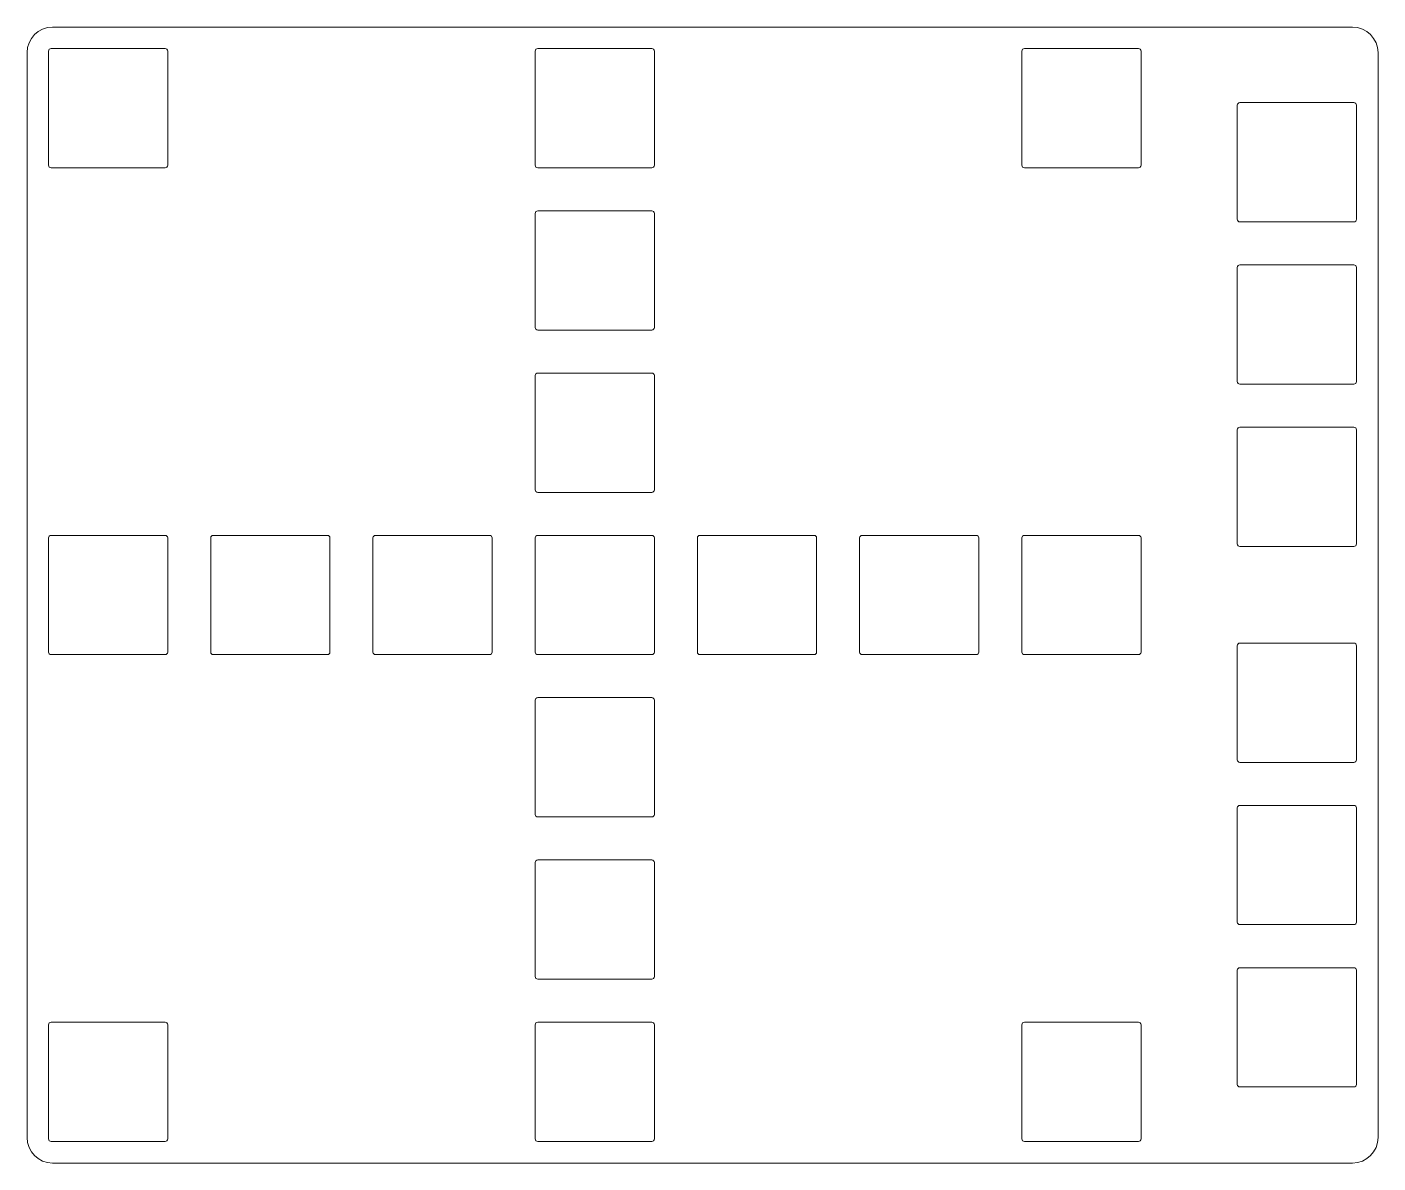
# Model space of a CAD drawing. Header units: millimetres. Extents: x 1 to 160, y -134 to -1.
import ezdxf

# ---------------------------------------------------------------- set-up
doc = ezdxf.new("R2010")
doc.units = ezdxf.units.MM
doc.layers.get('0').update_dxf_attribs({"lineweight": 0, "true_color": 0xffffff})

msp = doc.modelspace()

# ---------------------------------------------------------------- linework, layer by layer
for p, q in [((4.08, -1.13), (156.73, -1.13)), ((1.08, -131.48), (1.08, -4.13)), ((3.6, -3.95), (3.6, -17.35)), ((17.3, -3.65), (3.9, -3.65)), ((17.6, -17.35), (17.6, -3.95)), ((60.75, -3.95), (60.75, -17.35)), ((74.45, -3.65), (61.05, -3.65)), ((74.75, -17.35), (74.75, -3.95)), ((117.9, -3.95), (117.9, -17.35)), ((131.6, -3.65), (118.2, -3.65)), ((131.9, -17.35), (131.9, -3.95)), ((159.73, -4.13), (159.73, -131.48)), ((143.2, -10.3), (143.2, -23.7)), ((156.9, -10), (143.5, -10)), ((157.2, -23.7), (157.2, -10.3)), ((3.9, -17.65), (17.3, -17.65)), ((61.05, -17.65), (74.45, -17.65)), ((118.2, -17.65), (131.6, -17.65)), ((60.75, -23), (60.75, -36.4)), ((74.45, -22.7), (61.05, -22.7)), ((74.75, -36.4), (74.75, -23)), ((143.5, -24), (156.9, -24)), ((143.2, -29.35), (143.2, -42.75)), ((156.9, -29.05), (143.5, -29.05)), ((157.2, -42.75), (157.2, -29.35)), ((61.05, -36.7), (74.45, -36.7)), ((60.75, -42.05), (60.75, -55.45)), ((74.45, -41.75), (61.05, -41.75)), ((74.75, -55.45), (74.75, -42.05)), ((143.5, -43.05), (156.9, -43.05)), ((143.2, -48.4), (143.2, -61.8)), ((156.9, -48.1), (143.5, -48.1)), ((157.2, -61.8), (157.2, -48.4)), ((61.05, -55.75), (74.45, -55.75)), ((3.6, -61.1), (3.6, -74.5)), ((17.3, -60.8), (3.9, -60.8)), ((17.6, -74.5), (17.6, -61.1)), ((22.65, -61.1), (22.65, -74.5)), ((36.35, -60.8), (22.95, -60.8)), ((36.65, -74.5), (36.65, -61.1)), ((41.7, -61.1), (41.7, -74.5)), ((55.4, -60.8), (42, -60.8)), ((55.7, -74.5), (55.7, -61.1)), ((60.75, -61.1), (60.75, -74.5)), ((74.45, -60.8), (61.05, -60.8)), ((74.75, -74.5), (74.75, -61.1)), ((79.8, -61.1), (79.8, -74.5)), ((93.5, -60.8), (80.1, -60.8)), ((93.8, -74.5), (93.8, -61.1)), ((98.85, -61.1), (98.85, -74.5)), ((112.55, -60.8), (99.15, -60.8)), ((112.85, -74.5), (112.85, -61.1)), ((117.9, -61.1), (117.9, -74.5)), ((131.6, -60.8), (118.2, -60.8)), ((131.9, -74.5), (131.9, -61.1)), ((143.5, -62.1), (156.9, -62.1)), ((143.2, -73.75), (143.2, -87.15)), ((156.9, -73.45), (143.5, -73.45)), ((157.2, -87.15), (157.2, -73.75)), ((3.9, -74.8), (17.3, -74.8)), ((22.95, -74.8), (36.35, -74.8)), ((42, -74.8), (55.4, -74.8)), ((61.05, -74.8), (74.45, -74.8)), ((80.1, -74.8), (93.5, -74.8)), ((99.15, -74.8), (112.55, -74.8)), ((118.2, -74.8), (131.6, -74.8)), ((60.75, -80.15), (60.75, -93.55)), ((74.45, -79.85), (61.05, -79.85)), ((74.75, -93.55), (74.75, -80.15)), ((143.5, -87.45), (156.9, -87.45)), ((143.2, -92.8), (143.2, -106.2)), ((156.9, -92.5), (143.5, -92.5)), ((157.2, -106.2), (157.2, -92.8)), ((61.05, -93.85), (74.45, -93.85)), ((60.75, -99.2), (60.75, -112.6)), ((74.45, -98.9), (61.05, -98.9)), ((74.75, -112.6), (74.75, -99.2)), ((143.5, -106.5), (156.9, -106.5)), ((143.2, -111.85), (143.2, -125.25)), ((156.9, -111.55), (143.5, -111.55)), ((157.2, -125.25), (157.2, -111.85)), ((61.05, -112.9), (74.45, -112.9)), ((3.6, -118.25), (3.6, -131.65)), ((17.3, -117.95), (3.9, -117.95)), ((17.6, -131.65), (17.6, -118.25)), ((60.75, -118.25), (60.75, -131.65)), ((74.45, -117.95), (61.05, -117.95)), ((74.75, -131.65), (74.75, -118.25)), ((117.9, -118.25), (117.9, -131.65)), ((131.6, -117.95), (118.2, -117.95)), ((131.9, -131.65), (131.9, -118.25)), ((143.5, -125.55), (156.9, -125.55)), ((3.9, -131.95), (17.3, -131.95)), ((61.05, -131.95), (74.45, -131.95)), ((118.2, -131.95), (131.6, -131.95)), ((156.73, -134.48), (4.08, -134.48))]:
    msp.add_line(p, q)
for centre, radius, start, end in [((4.08, -4.13), 3, 90, 180), ((156.73, -4.13), 3, 0, 90), ((3.9, -3.95), 0.3, 90, 180), ((17.3, -3.95), 0.3, 0, 90), ((61.05, -3.95), 0.3, 90, 180), ((74.45, -3.95), 0.3, 0, 90), ((118.2, -3.95), 0.3, 90, 180), ((131.6, -3.95), 0.3, 0, 90), ((143.5, -10.3), 0.3, 90, 180), ((156.9, -10.3), 0.3, 0, 90), ((3.9, -17.35), 0.3, 180, 270), ((17.3, -17.35), 0.3, 270, 0), ((61.05, -17.35), 0.3, 180, 270), ((74.45, -17.35), 0.3, 270, 0), ((118.2, -17.35), 0.3, 180, 270), ((131.6, -17.35), 0.3, 270, 0), ((61.05, -23), 0.3, 90, 180), ((74.45, -23), 0.3, 0, 90), ((143.5, -23.7), 0.3, 180, 270), ((156.9, -23.7), 0.3, 270, 0), ((143.5, -29.35), 0.3, 90, 180), ((156.9, -29.35), 0.3, 0, 90), ((61.05, -36.4), 0.3, 180, 270), ((74.45, -36.4), 0.3, 270, 0), ((61.05, -42.05), 0.3, 90, 180), ((74.45, -42.05), 0.3, 0, 90), ((143.5, -42.75), 0.3, 180, 270), ((156.9, -42.75), 0.3, 270, 0), ((143.5, -48.4), 0.3, 90, 180), ((156.9, -48.4), 0.3, 0, 90), ((61.05, -55.45), 0.3, 180, 270), ((74.45, -55.45), 0.3, 270, 0), ((3.9, -61.1), 0.3, 90, 180), ((17.3, -61.1), 0.3, 0, 90), ((22.95, -61.1), 0.3, 90, 180), ((36.35, -61.1), 0.3, 0, 90), ((42, -61.1), 0.3, 90, 180), ((55.4, -61.1), 0.3, 0, 90), ((61.05, -61.1), 0.3, 90, 180), ((74.45, -61.1), 0.3, 0, 90), ((80.1, -61.1), 0.3, 90, 180), ((93.5, -61.1), 0.3, 0, 90), ((99.15, -61.1), 0.3, 90, 180), ((112.55, -61.1), 0.3, 0, 90), ((118.2, -61.1), 0.3, 90, 180), ((131.6, -61.1), 0.3, 0, 90), ((143.5, -61.8), 0.3, 180, 270), ((156.9, -61.8), 0.3, 270, 0), ((3.9, -74.5), 0.3, 180, 270), ((17.3, -74.5), 0.3, 270, 0), ((22.95, -74.5), 0.3, 180, 270), ((36.35, -74.5), 0.3, 270, 0), ((42, -74.5), 0.3, 180, 270), ((55.4, -74.5), 0.3, 270, 0), ((61.05, -74.5), 0.3, 180, 270), ((74.45, -74.5), 0.3, 270, 0), ((80.1, -74.5), 0.3, 180, 270), ((93.5, -74.5), 0.3, 270, 0), ((99.15, -74.5), 0.3, 180, 270), ((112.55, -74.5), 0.3, 270, 0), ((118.2, -74.5), 0.3, 180, 270), ((131.6, -74.5), 0.3, 270, 0), ((143.5, -73.75), 0.3, 90, 180), ((156.9, -73.75), 0.3, 0, 90), ((61.05, -80.15), 0.3, 90, 180), ((74.45, -80.15), 0.3, 0, 90), ((143.5, -87.15), 0.3, 180, 270), ((156.9, -87.15), 0.3, 270, 0), ((61.05, -93.55), 0.3, 180, 270), ((74.45, -93.55), 0.3, 270, 0), ((143.5, -92.8), 0.3, 90, 180), ((156.9, -92.8), 0.3, 0, 90), ((61.05, -99.2), 0.3, 90, 180), ((74.45, -99.2), 0.3, 0, 90), ((143.5, -106.2), 0.3, 180, 270), ((156.9, -106.2), 0.3, 270, 0), ((61.05, -112.6), 0.3, 180, 270), ((74.45, -112.6), 0.3, 270, 0), ((143.5, -111.85), 0.3, 90, 180), ((156.9, -111.85), 0.3, 0, 90), ((3.9, -118.25), 0.3, 90, 180), ((17.3, -118.25), 0.3, 0, 90), ((61.05, -118.25), 0.3, 90, 180), ((74.45, -118.25), 0.3, 0, 90), ((118.2, -118.25), 0.3, 90, 180), ((131.6, -118.25), 0.3, 0, 90), ((143.5, -125.25), 0.3, 180, 270), ((156.9, -125.25), 0.3, 270, 0), ((4.08, -131.48), 3, 180, 270), ((3.9, -131.65), 0.3, 180, 270), ((17.3, -131.65), 0.3, 270, 0), ((61.05, -131.65), 0.3, 180, 270), ((74.45, -131.65), 0.3, 270, 0), ((118.2, -131.65), 0.3, 180, 270), ((131.6, -131.65), 0.3, 270, 0), ((156.73, -131.48), 3, 270, 0)]:
    msp.add_arc(centre, radius, start, end)

doc.saveas('drawing.dxf')
